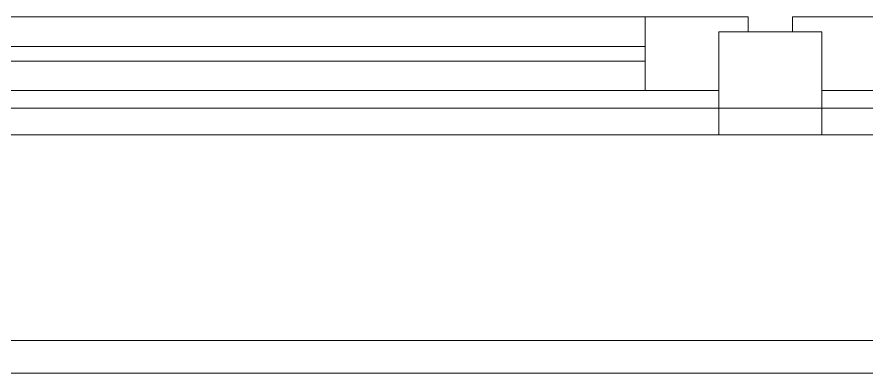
# Model space of a CAD drawing. Header units: millimetres. Extents: x -213911 to 415037, y -3642 to 107391.
# Drawn here: x 50190 to 50767, y 78906 to 79148 of the extents above; entities that cross this region are included whole.
import ezdxf

# ---------------------------------------------------------------- set-up
doc = ezdxf.new("R2010")
doc.units = ezdxf.units.MM
for name, color, linetype, lineweight in [('A-GLAZ', 7, 'Continuous', 9), ('A-GLAZ-1', 7, 'Continuous', 5), ('A-WALL', 7, 'Continuous', 5)]:
    doc.layers.add(name, color=color, linetype=linetype, lineweight=lineweight)

# ---------------------------------------------------------------- blocks, each defined once
blk = doc.blocks.new('120_Окно_СКБ_2Ст - 120_Окно_СКБ_2Ст 2100х2500 _мал створка справа_-V25-Объем проектирования 1 этажа')
at = {"layer": 'A-GLAZ'}
for p, q in [((150, -127), (150, -57)), ((150, -57), (220, -57)), ((220, -57), (220, -127)), ((150, -87), (-980, -87)), ((150, -127), (150, -87)), ((980, -87), (220, -87)), ((220, -87), (220, -127)), ((270, -137), (270, -87)), ((220, -127), (150, -127)), ((170, -127), (150, -127)), ((170, -137), (170, -127)), ((220, -127), (200, -127)), ((200, -127), (200, -137)), ((-1000, -137), (170, -137)), ((170, -137), (-1000, -137)), ((200, -137), (1000, -137)), ((1000, -137), (200, -137))]:
    blk.add_line(p, q, dxfattribs=at)
at = {"layer": 'A-GLAZ-1'}
for p, q in [((1050, -57), (-1050, -57)), ((270, -107), (930, -107)), ((930, -117), (270, -117)), ((170, -127), (200, -127))]:
    blk.add_line(p, q, dxfattribs=at)
blk = doc.blocks.new('1floor')
at = {"layer": 'A-WALL'}
for p, q in [((49791.54, -100), (51851.54, -100)), ((51871.54, -258), (49771.54, -258)), ((72280, -280), (-290, -280))]:
    blk.add_line(p, q, dxfattribs=at)
at = {"layer": 'A-GLAZ', "color": 3, "rotation": 180}
blk.add_blockref('120_Окно_СКБ_2Ст - 120_Окно_СКБ_2Ст 2100х2500 _мал створка справа_-V25-Объем проектирования 1 этажа', (50821.54, -175), dxfattribs=at)

msp = doc.modelspace()

# ---------------------------------------------------------------- block references
msp.add_blockref('1floor', (64.7, 79186.05))

doc.saveas('drawing.dxf')
